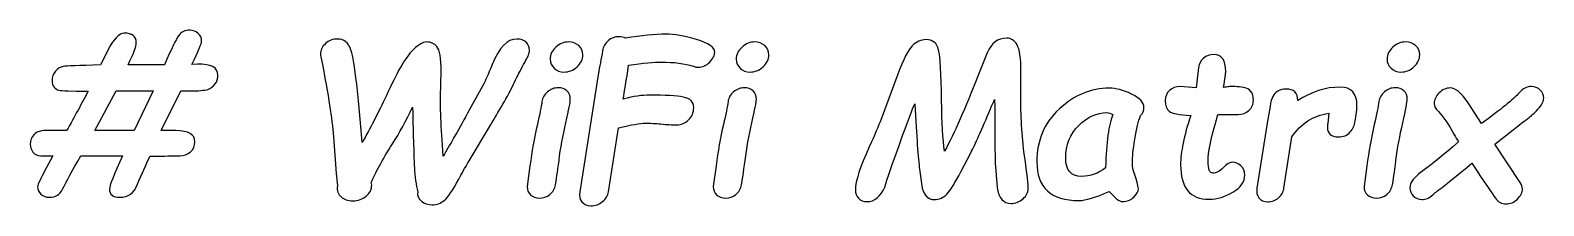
# Model space of a CAD drawing. Header units: millimetres. Extents: x -66 to 56, y -7 to 8.
import ezdxf

# ---------------------------------------------------------------- set-up
doc = ezdxf.new("R2010")
doc.units = ezdxf.units.MM
doc.header["$MEASUREMENT"] = 0
doc.layers.add('layer 1', color=7, linetype='Continuous')

msp = doc.modelspace()

# ---------------------------------------------------------------- linework, layer by layer
at = {"layer": 'layer 1', "color": 250}
for points, knots in [([(-62.8356, -0.5599), (-62.1865, 0.5859), (-61.6079, 1.6527), (-61.0999, 2.6405), (-61.0999, 2.6405), (-61.3483, 2.6236), (-61.6728, 2.6236), (-62.0764, 2.6405), (-62.0764, 2.6405), (-62.0764, 2.6405), (-62.7114, 2.6575), (-62.7114, 2.6575), (-62.7114, 2.6575), (-63.0981, 2.6687), (-63.3521, 2.6885), (-63.4762, 2.7195), (-63.4762, 2.7195), (-63.6004, 2.7506), (-63.7218, 2.8324), (-63.8375, 2.9707), (-63.8375, 2.9707), (-63.9532, 3.109), (-64.0096, 3.2755), (-64.0096, 3.4674), (-64.0096, 3.4674), (-64.0096, 3.7863), (-63.9165, 4.0544), (-63.7302, 4.2661), (-63.7302, 4.2661), (-63.5411, 4.4778), (-63.3323, 4.5991), (-63.1009, 4.633), (-63.1009, 4.633), (-62.8695, 4.6669), (-61.8676, 4.7064), (-60.098, 4.7572), (-60.098, 4.7572), (-60.098, 4.7572), (-59.3135, 6.2953), (-59.3135, 6.2953), (-59.3135, 6.2953), (-59.2203, 6.4787), (-59.0595, 6.696), (-58.8309, 6.95), (-58.8309, 6.95), (-58.6023, 7.204), (-58.385, 7.331), (-58.1818, 7.331), (-58.1818, 7.331), (-57.5355, 7.331), (-57.2137, 7.077), (-57.2137, 6.569), (-57.2137, 6.569), (-57.2137, 6.2332), (-57.4339, 5.6349), (-57.8741, 4.7741), (-57.8741, 4.7741), (-57.8741, 4.7741), (-54.9306, 4.7741), (-54.9306, 4.7741), (-54.9306, 4.7741), (-54.3746, 6.0639), (-53.9908, 6.8513), (-53.7819, 7.1391), (-53.7819, 7.1391), (-53.5731, 7.4242), (-53.2711, 7.5681), (-52.8816, 7.5681), (-52.8816, 7.5681), (-52.622, 7.5681), (-52.399, 7.4834), (-52.2128, 7.3113), (-52.2128, 7.3113), (-52.0237, 7.142), (-51.9305, 6.9359), (-51.9305, 6.7017), (-51.9305, 6.7017), (-51.9305, 6.5126), (-52.193, 5.8776), (-52.7151, 4.791), (-52.7151, 4.791), (-52.7151, 4.791), (-52.2777, 4.808), (-52.2777, 4.808), (-52.2777, 4.808), (-51.1686, 4.8531), (-50.6154, 4.5624), (-50.6154, 3.9387), (-50.6154, 3.9387), (-50.6154, 3.6622), (-50.6888, 3.4223), (-50.8384, 3.2162), (-50.8384, 3.2162), (-50.9879, 3.0074), (-51.1883, 2.8635), (-51.4423, 2.7816), (-51.4423, 2.7816), (-51.6963, 2.6998), (-52.1817, 2.6575), (-52.8986, 2.6575), (-52.8986, 2.6575), (-52.8986, 2.6575), (-53.6098, 2.6575), (-53.6098, 2.6575), (-53.6098, 2.6575), (-53.6098, 2.6575), (-55.1874, -0.5599), (-55.1874, -0.5599), (-55.1874, -0.5599), (-55.1874, -0.5599), (-54.0133, -0.5599), (-54.0133, -0.5599), (-54.0133, -0.5599), (-52.9889, -0.5599), (-52.4752, -0.859), (-52.4752, -1.4602), (-52.4752, -1.4602), (-52.4752, -1.796), (-52.5938, -2.0698), (-52.8308, -2.2786), (-52.8308, -2.2786), (-53.0679, -2.4903), (-53.3586, -2.5947), (-53.7001, -2.5947), (-53.7001, -2.5947), (-53.7001, -2.5947), (-54.1037, -2.5947), (-54.1037, -2.5947), (-54.1037, -2.5947), (-54.304, -2.5947), (-54.5693, -2.6003), (-54.8995, -2.6116), (-54.8995, -2.6116), (-54.8995, -2.6116), (-56.0961, -2.6116), (-56.0961, -2.6116), (-56.0961, -2.6116), (-56.4235, -3.3087), (-56.7678, -4.0876), (-57.1319, -4.9456), (-57.1319, -4.9456), (-57.3887, -5.6116), (-57.8628, -5.9447), (-58.5543, -5.9447), (-58.5543, -5.9447), (-59.099, -5.9447), (-59.3727, -5.7245), (-59.3727, -5.2843), (-59.3727, -5.2843), (-59.3727, -5.0246), (-59.0228, -4.13), (-58.3229, -2.5947), (-58.3229, -2.5947), (-58.3229, -2.5947), (-61.687, -2.5947), (-61.687, -2.5947), (-61.687, -2.5947), (-62.3756, -3.7941), (-62.8666, -4.6944), (-63.1573, -5.3012), (-63.1573, -5.3012), (-63.369, -5.7302), (-63.7246, -5.9447), (-64.2241, -5.9447), (-64.2241, -5.9447), (-64.5007, -5.9447), (-64.7293, -5.86), (-64.9127, -5.6935), (-64.9127, -5.6935), (-65.0934, -5.5242), (-65.1837, -5.3266), (-65.1837, -5.0952), (-65.1837, -5.0952), (-65.1837, -5.0077), (-65.1075, -4.8073), (-64.9523, -4.4997), (-64.9523, -4.4997), (-64.7999, -4.1921), (-64.4668, -3.5571), (-63.9617, -2.5947), (-63.9617, -2.5947), (-63.9617, -2.5947), (-64.9043, -2.5947), (-64.9043, -2.5947), (-64.9043, -2.5947), (-65.1893, -2.5947), (-65.4066, -2.4931), (-65.5534, -2.2927), (-65.5534, -2.2927), (-65.6973, -2.0895), (-65.7707, -1.8863), (-65.7707, -1.6747), (-65.7707, -1.6747), (-65.7707, -1.3501), (-65.6719, -1.0792), (-65.4687, -0.8619), (-65.4687, -0.8619), (-65.2683, -0.6445), (-64.8648, -0.5373), (-64.258, -0.5429), (-64.258, -0.5429), (-64.258, -0.5429), (-62.8356, -0.5599), (-62.8356, -0.5599)], [0, 0, 0, 0, 0.01923077, 0.01923077, 0.01923077, 0.01923077, 0.03846154, 0.03846154, 0.03846154, 0.03846154, 0.05769231, 0.05769231, 0.05769231, 0.05769231, 0.07692308, 0.07692308, 0.07692308, 0.07692308, 0.09615385, 0.09615385, 0.09615385, 0.09615385, 0.11538462, 0.11538462, 0.11538462, 0.11538462, 0.13461538, 0.13461538, 0.13461538, 0.13461538, 0.15384615, 0.15384615, 0.15384615, 0.15384615, 0.17307692, 0.17307692, 0.17307692, 0.17307692, 0.19230769, 0.19230769, 0.19230769, 0.19230769, 0.21153846, 0.21153846, 0.21153846, 0.21153846, 0.23076923, 0.23076923, 0.23076923, 0.23076923, 0.25, 0.25, 0.25, 0.25, 0.26923077, 0.26923077, 0.26923077, 0.26923077, 0.28846154, 0.28846154, 0.28846154, 0.28846154, 0.30769231, 0.30769231, 0.30769231, 0.30769231, 0.32692308, 0.32692308, 0.32692308, 0.32692308, 0.34615385, 0.34615385, 0.34615385, 0.34615385, 0.36538462, 0.36538462, 0.36538462, 0.36538462, 0.38461538, 0.38461538, 0.38461538, 0.38461538, 0.40384615, 0.40384615, 0.40384615, 0.40384615, 0.42307692, 0.42307692, 0.42307692, 0.42307692, 0.44230769, 0.44230769, 0.44230769, 0.44230769, 0.46153846, 0.46153846, 0.46153846, 0.46153846, 0.48076923, 0.48076923, 0.48076923, 0.48076923, 0.5, 0.5, 0.5, 0.5, 0.51923077, 0.51923077, 0.51923077, 0.51923077, 0.53846154, 0.53846154, 0.53846154, 0.53846154, 0.55769231, 0.55769231, 0.55769231, 0.55769231, 0.57692308, 0.57692308, 0.57692308, 0.57692308, 0.59615385, 0.59615385, 0.59615385, 0.59615385, 0.61538462, 0.61538462, 0.61538462, 0.61538462, 0.63461538, 0.63461538, 0.63461538, 0.63461538, 0.65384615, 0.65384615, 0.65384615, 0.65384615, 0.67307692, 0.67307692, 0.67307692, 0.67307692, 0.69230769, 0.69230769, 0.69230769, 0.69230769, 0.71153846, 0.71153846, 0.71153846, 0.71153846, 0.73076923, 0.73076923, 0.73076923, 0.73076923, 0.75, 0.75, 0.75, 0.75, 0.76923077, 0.76923077, 0.76923077, 0.76923077, 0.78846154, 0.78846154, 0.78846154, 0.78846154, 0.80769231, 0.80769231, 0.80769231, 0.80769231, 0.82692308, 0.82692308, 0.82692308, 0.82692308, 0.84615385, 0.84615385, 0.84615385, 0.84615385, 0.86538462, 0.86538462, 0.86538462, 0.86538462, 0.88461538, 0.88461538, 0.88461538, 0.88461538, 0.90384615, 0.90384615, 0.90384615, 0.90384615, 0.92307692, 0.92307692, 0.92307692, 0.92307692, 0.94230769, 0.94230769, 0.94230769, 0.94230769, 0.96153846, 0.96153846, 0.96153846, 0.96153846, 1, 1, 1, 1]), ([(-34.4807, -5.5044), (-34.6134, -4.9569), (-34.7037, -4.2993), (-34.746, -3.5288), (-34.746, -3.5288), (-34.7912, -2.7556), (-34.8392, -1.13), (-34.8956, 1.3508), (-34.8956, 1.3508), (-35.4149, 0.2557), (-35.9539, -0.7377), (-36.5156, -1.6267), (-36.5156, -1.6267), (-37.3594, -2.97), (-37.9295, -4.0114), (-38.2286, -4.7424), (-38.2286, -4.7424), (-38.2061, -4.8327), (-38.1948, -4.9117), (-38.1948, -4.9823), (-38.1948, -4.9823), (-38.1948, -5.3153), (-38.3444, -5.606), (-38.6407, -5.8572), (-38.6407, -5.8572), (-38.9398, -6.1084), (-39.2983, -6.2325), (-39.716, -6.2325), (-39.716, -6.2325), (-40.1252, -6.2325), (-40.4441, -6.1281), (-40.6755, -5.9221), (-40.6755, -5.9221), (-40.9069, -5.7161), (-41.0057, -5.4141), (-40.9718, -5.0162), (-40.9718, -5.0162), (-40.9718, -5.0162), (-41.0706, -4.034), (-41.0706, -4.034), (-41.0706, -4.034), (-41.0706, -4.034), (-41.2879, -1.0651), (-41.2879, -1.0651), (-41.2879, -1.0651), (-41.3416, -0.2918), (-41.446, 0.5634), (-41.5956, 1.506), (-41.5956, 1.506), (-41.7479, 2.4486), (-41.9822, 3.7468), (-42.2955, 5.4006), (-42.2955, 5.4006), (-42.318, 5.4966), (-42.3293, 5.5784), (-42.3293, 5.649), (-42.3293, 5.649), (-42.3293, 5.9651), (-42.1939, 6.2445), (-41.9286, 6.49), (-41.9286, 6.49), (-41.6605, 6.7356), (-41.3359, 6.8569), (-40.9549, 6.8569), (-40.9549, 6.8569), (-40.715, 6.8569), (-40.5005, 6.792), (-40.3143, 6.6622), (-40.3143, 6.6622), (-40.1308, 6.5324), (-39.9756, 6.2755), (-39.8486, 5.8945), (-39.8486, 5.8945), (-39.7216, 5.5107), (-39.5748, 4.6161), (-39.4055, 3.2106), (-39.4055, 3.2106), (-39.239, 1.8051), (-39.0922, 0.2275), (-38.9709, -1.5279), (-38.9709, -1.5279), (-38.3387, -0.4075), (-37.684, 0.8625), (-37.0123, 2.2849), (-37.0123, 2.2849), (-36.1854, 4.094), (-35.5193, 5.268), (-35.0141, 5.8099), (-35.0141, 5.8099), (-34.5118, 6.3489), (-34.0913, 6.6198), (-33.7554, 6.6198), (-33.7554, 6.6198), (-33.4281, 6.6198), (-33.1543, 6.4928), (-32.9285, 6.2388), (-32.9285, 6.2388), (-32.7027, 5.9848), (-32.5899, 5.3103), (-32.5899, 4.2125), (-32.5899, 4.2125), (-32.5899, 3.9867), (-32.604, 3.4364), (-32.6378, 2.5587), (-32.6378, 2.5587), (-32.6773, 1.5173), (-32.604, -0.2127), (-32.4233, -2.6257), (-32.4233, -2.6257), (-31.9153, -1.7819), (-31.2606, -0.6248), (-30.4563, 0.8456), (-30.4563, 0.8456), (-30.4563, 0.8456), (-29.1157, 3.2755), (-29.1157, 3.2755), (-29.1157, 3.2755), (-29.0395, 3.4251), (-28.8194, 3.9359), (-28.4553, 4.8052), (-28.4553, 4.8052), (-27.9022, 6.1739), (-27.2446, 6.8569), (-26.4798, 6.8569), (-26.4798, 6.8569), (-26.1637, 6.8569), (-25.9153, 6.7722), (-25.7347, 6.6001), (-25.7347, 6.6001), (-25.5512, 6.4308), (-25.4609, 6.2078), (-25.4609, 5.9397), (-25.4609, 5.9397), (-25.4609, 5.824), (-25.4863, 5.6942), (-25.54, 5.5559), (-25.54, 5.5559), (-25.5936, 5.4148), (-25.7516, 5.1015), (-26.0197, 4.6189), (-26.0197, 4.6189), (-26.2878, 4.1391), (-26.5306, 3.665), (-26.7507, 3.1993), (-26.7507, 3.1993), (-26.9708, 2.7337), (-27.2587, 2.1918), (-27.6115, 1.5737), (-27.6115, 1.5737), (-27.9642, 0.9557), (-28.2944, 0.394), (-28.6021, -0.114), (-28.6021, -0.114), (-28.6021, -0.114), (-30.3321, -3.0067), (-30.3321, -3.0067), (-30.3321, -3.0067), (-30.6792, -3.5909), (-30.9558, -4.0792), (-31.1675, -4.4715), (-31.1675, -4.4715), (-31.6613, -5.3972), (-32.0508, -5.9757), (-32.333, -6.2071), (-32.333, -6.2071), (-32.6124, -6.4386), (-32.9426, -6.5543), (-33.3152, -6.5543), (-33.3152, -6.5543), (-33.6567, -6.5543), (-33.9473, -6.4555), (-34.1844, -6.2579), (-34.1844, -6.2579), (-34.4215, -6.0576), (-34.5203, -5.8064), (-34.4807, -5.5044)], [0, 0, 0, 0, 0.02222222, 0.02222222, 0.02222222, 0.02222222, 0.04444444, 0.04444444, 0.04444444, 0.04444444, 0.06666667, 0.06666667, 0.06666667, 0.06666667, 0.08888889, 0.08888889, 0.08888889, 0.08888889, 0.11111111, 0.11111111, 0.11111111, 0.11111111, 0.13333333, 0.13333333, 0.13333333, 0.13333333, 0.15555556, 0.15555556, 0.15555556, 0.15555556, 0.17777778, 0.17777778, 0.17777778, 0.17777778, 0.2, 0.2, 0.2, 0.2, 0.22222222, 0.22222222, 0.22222222, 0.22222222, 0.24444444, 0.24444444, 0.24444444, 0.24444444, 0.26666667, 0.26666667, 0.26666667, 0.26666667, 0.28888889, 0.28888889, 0.28888889, 0.28888889, 0.31111111, 0.31111111, 0.31111111, 0.31111111, 0.33333333, 0.33333333, 0.33333333, 0.33333333, 0.35555556, 0.35555556, 0.35555556, 0.35555556, 0.37777778, 0.37777778, 0.37777778, 0.37777778, 0.4, 0.4, 0.4, 0.4, 0.42222222, 0.42222222, 0.42222222, 0.42222222, 0.44444444, 0.44444444, 0.44444444, 0.44444444, 0.46666667, 0.46666667, 0.46666667, 0.46666667, 0.48888889, 0.48888889, 0.48888889, 0.48888889, 0.51111111, 0.51111111, 0.51111111, 0.51111111, 0.53333333, 0.53333333, 0.53333333, 0.53333333, 0.55555556, 0.55555556, 0.55555556, 0.55555556, 0.57777778, 0.57777778, 0.57777778, 0.57777778, 0.6, 0.6, 0.6, 0.6, 0.62222222, 0.62222222, 0.62222222, 0.62222222, 0.64444444, 0.64444444, 0.64444444, 0.64444444, 0.66666667, 0.66666667, 0.66666667, 0.66666667, 0.68888889, 0.68888889, 0.68888889, 0.68888889, 0.71111111, 0.71111111, 0.71111111, 0.71111111, 0.73333333, 0.73333333, 0.73333333, 0.73333333, 0.75555556, 0.75555556, 0.75555556, 0.75555556, 0.77777778, 0.77777778, 0.77777778, 0.77777778, 0.8, 0.8, 0.8, 0.8, 0.82222222, 0.82222222, 0.82222222, 0.82222222, 0.84444444, 0.84444444, 0.84444444, 0.84444444, 0.86666667, 0.86666667, 0.86666667, 0.86666667, 0.88888889, 0.88888889, 0.88888889, 0.88888889, 0.91111111, 0.91111111, 0.91111111, 0.91111111, 0.93333333, 0.93333333, 0.93333333, 0.93333333, 0.95555556, 0.95555556, 0.95555556, 0.95555556, 1, 1, 1, 1]), ([(-23.7845, 5.2228), (-23.7845, 5.6038), (-23.6265, 5.9312), (-23.3132, 6.2078), (-23.3132, 6.2078), (-22.9971, 6.4816), (-22.6528, 6.6198), (-22.2803, 6.6198), (-22.2803, 6.6198), (-21.9642, 6.6198), (-21.6989, 6.5182), (-21.4759, 6.3179), (-21.4759, 6.3179), (-21.2558, 6.1175), (-21.1457, 5.872), (-21.1457, 5.5869), (-21.1457, 5.5869), (-21.1457, 5.2172), (-21.301, 4.8898), (-21.6142, 4.6076), (-21.6142, 4.6076), (-21.9247, 4.3226), (-22.2774, 4.1814), (-22.6669, 4.1814), (-22.6669, 4.1814), (-22.9886, 4.1814), (-23.2539, 4.283), (-23.4656, 4.4862), (-23.4656, 4.4862), (-23.6773, 4.6894), (-23.7845, 4.935), (-23.7845, 5.2228)], [0, 0, 0, 0, 0.11111111, 0.11111111, 0.11111111, 0.11111111, 0.22222222, 0.22222222, 0.22222222, 0.22222222, 0.33333333, 0.33333333, 0.33333333, 0.33333333, 0.44444444, 0.44444444, 0.44444444, 0.44444444, 0.55555556, 0.55555556, 0.55555556, 0.55555556, 0.66666667, 0.66666667, 0.66666667, 0.66666667, 0.77777778, 0.77777778, 0.77777778, 0.77777778, 1, 1, 1, 1]), ([(-17.4486, 4.7402), (-17.6264, 3.5126), (-17.7732, 2.5982), (-17.8889, 1.9971), (-17.8889, 1.9971), (-17.0394, 2.2115), (-16.3282, 2.3188), (-15.7553, 2.3188), (-15.7553, 2.3188), (-14.4909, 2.3188), (-13.5822, 2.2623), (-13.0262, 2.1523), (-13.0262, 2.1523), (-12.4702, 2.0422), (-12.1908, 1.76), (-12.1908, 1.3028), (-12.1908, 1.3028), (-12.1908, 0.9105), (-12.3291, 0.5803), (-12.6085, 0.315), (-12.6085, 0.315), (-12.8879, 0.0469), (-13.1927, -0.0857), (-13.5314, -0.0857), (-13.5314, -0.0857), (-13.9434, -0.0857), (-14.378, -0.066), (-14.838, -0.0208), (-14.838, -0.0208), (-15.2783, 0.0243), (-15.7016, 0.0441), (-16.1109, 0.0441), (-16.1109, 0.0441), (-16.506, 0.0441), (-17.2228, -0.0801), (-18.2586, -0.3256), (-18.2586, -0.3256), (-18.2586, -0.3256), (-19.0714, -5.5044), (-19.0714, -5.5044), (-19.0714, -5.5044), (-19.1194, -5.8148), (-19.2802, -6.0801), (-19.554, -6.3031), (-19.554, -6.3031), (-19.8277, -6.526), (-20.1382, -6.6389), (-20.4909, -6.6389), (-20.4909, -6.6389), (-20.807, -6.6389), (-21.0469, -6.5317), (-21.2163, -6.32), (-21.2163, -6.32), (-21.3828, -6.1084), (-21.442, -5.8374), (-21.3941, -5.5072), (-21.3941, -5.5072), (-21.3941, -5.5072), (-19.9039, 3.9641), (-19.9039, 3.9641), (-19.9039, 3.9641), (-19.8503, 4.3169), (-19.791, 4.6358), (-19.7318, 4.9237), (-19.7318, 4.9237), (-19.6584, 5.2539), (-19.5991, 5.5813), (-19.5483, 5.9058), (-19.5483, 5.9058), (-19.4947, 6.2332), (-19.3451, 6.5013), (-19.1024, 6.7186), (-19.1024, 6.7186), (-18.8597, 6.9331), (-18.569, 7.0404), (-18.2275, 7.0404), (-18.2275, 7.0404), (-18.0074, 7.0404), (-17.8296, 7.0008), (-17.697, 6.9246), (-17.697, 6.9246), (-16.4072, 7.1391), (-15.3178, 7.2464), (-14.4316, 7.2464), (-14.4316, 7.2464), (-13.7769, 7.2464), (-12.9556, 7.1024), (-11.9707, 6.8118), (-11.9707, 6.8118), (-10.9885, 6.5239), (-10.4947, 6.1852), (-10.4947, 5.7986), (-10.4947, 5.7986), (-10.4947, 5.5418), (-10.6301, 5.2708), (-10.8954, 4.9886), (-10.8954, 4.9886), (-11.1635, 4.7092), (-11.474, 4.5681), (-11.8267, 4.5681), (-11.8267, 4.5681), (-11.9481, 4.5681), (-12.0836, 4.5991), (-12.2331, 4.6584), (-12.2331, 4.6584), (-12.9161, 4.8785), (-13.7684, 4.9886), (-14.7872, 4.9886), (-14.7872, 4.9886), (-15.3827, 4.9886), (-16.2689, 4.9068), (-17.4486, 4.7402)], [0, 0, 0, 0, 0.03448276, 0.03448276, 0.03448276, 0.03448276, 0.06896552, 0.06896552, 0.06896552, 0.06896552, 0.10344828, 0.10344828, 0.10344828, 0.10344828, 0.13793103, 0.13793103, 0.13793103, 0.13793103, 0.17241379, 0.17241379, 0.17241379, 0.17241379, 0.20689655, 0.20689655, 0.20689655, 0.20689655, 0.24137931, 0.24137931, 0.24137931, 0.24137931, 0.27586207, 0.27586207, 0.27586207, 0.27586207, 0.31034483, 0.31034483, 0.31034483, 0.31034483, 0.34482759, 0.34482759, 0.34482759, 0.34482759, 0.37931034, 0.37931034, 0.37931034, 0.37931034, 0.4137931, 0.4137931, 0.4137931, 0.4137931, 0.44827586, 0.44827586, 0.44827586, 0.44827586, 0.48275862, 0.48275862, 0.48275862, 0.48275862, 0.51724138, 0.51724138, 0.51724138, 0.51724138, 0.55172414, 0.55172414, 0.55172414, 0.55172414, 0.5862069, 0.5862069, 0.5862069, 0.5862069, 0.62068966, 0.62068966, 0.62068966, 0.62068966, 0.65517241, 0.65517241, 0.65517241, 0.65517241, 0.68965517, 0.68965517, 0.68965517, 0.68965517, 0.72413793, 0.72413793, 0.72413793, 0.72413793, 0.75862069, 0.75862069, 0.75862069, 0.75862069, 0.79310345, 0.79310345, 0.79310345, 0.79310345, 0.82758621, 0.82758621, 0.82758621, 0.82758621, 0.86206897, 0.86206897, 0.86206897, 0.86206897, 0.89655172, 0.89655172, 0.89655172, 0.89655172, 0.93103448, 0.93103448, 0.93103448, 0.93103448, 1, 1, 1, 1]), ([(-8.759, 5.2228), (-8.759, 5.6038), (-8.601, 5.9312), (-8.2877, 6.2078), (-8.2877, 6.2078), (-7.9716, 6.4816), (-7.6273, 6.6198), (-7.2548, 6.6198), (-7.2548, 6.6198), (-6.9387, 6.6198), (-6.6734, 6.5182), (-6.4504, 6.3179), (-6.4504, 6.3179), (-6.2303, 6.1175), (-6.1202, 5.872), (-6.1202, 5.5869), (-6.1202, 5.5869), (-6.1202, 5.2172), (-6.2755, 4.8898), (-6.5887, 4.6076), (-6.5887, 4.6076), (-6.8992, 4.3226), (-7.2519, 4.1814), (-7.6414, 4.1814), (-7.6414, 4.1814), (-7.9631, 4.1814), (-8.2284, 4.283), (-8.4401, 4.4862), (-8.4401, 4.4862), (-8.6518, 4.6894), (-8.759, 4.935), (-8.759, 5.2228)], [0, 0, 0, 0, 0.11111111, 0.11111111, 0.11111111, 0.11111111, 0.22222222, 0.22222222, 0.22222222, 0.22222222, 0.33333333, 0.33333333, 0.33333333, 0.33333333, 0.44444444, 0.44444444, 0.44444444, 0.44444444, 0.55555556, 0.55555556, 0.55555556, 0.55555556, 0.66666667, 0.66666667, 0.66666667, 0.66666667, 0.77777778, 0.77777778, 0.77777778, 0.77777778, 1, 1, 1, 1]), ([(5.6625, 1.6217), (5.4876, 1.2266), (5.084, 0.157), (4.4575, -1.5872), (4.4575, -1.5872), (3.8281, -3.3313), (3.4217, -4.511), (3.2411, -5.1262), (3.2411, -5.1262), (2.8996, -5.908), (2.4198, -6.3003), (1.8018, -6.3003), (1.8018, -6.3003), (1.5167, -6.3003), (1.2881, -6.21), (1.1216, -6.0322), (1.1216, -6.0322), (0.9523, -5.8515), (0.8676, -5.6258), (0.8676, -5.3492), (0.8676, -5.3492), (0.8676, -4.6493), (1.2401, -3.4865), (1.9852, -1.8637), (1.9852, -1.8637), (2.4198, -0.9042), (2.7416, -0.1563), (2.9504, 0.3771), (2.9504, 0.3771), (2.9504, 0.3771), (4.2909, 4.0121), (4.2909, 4.0121), (4.2909, 4.0121), (4.7369, 5.2144), (5.1291, 5.9792), (5.465, 6.3094), (5.465, 6.3094), (5.8008, 6.6396), (6.1705, 6.8061), (6.5741, 6.8061), (6.5741, 6.8061), (7.1188, 6.8061), (7.4575, 6.5295), (7.5901, 5.9792), (7.5901, 5.9792), (7.7228, 5.4289), (7.8018, 4.0657), (7.83, 1.8955), (7.83, 1.8955), (7.8526, 0.0892), (7.9316, -1.2852), (8.0699, -2.2222), (8.0699, -2.2222), (8.846, -0.7659), (9.7435, 1.2548), (10.7566, 3.84), (10.7566, 3.84), (10.7566, 3.84), (11.5186, 5.7421), (11.5186, 5.7421), (11.5186, 5.7421), (11.8319, 6.5295), (12.3568, 6.9246), (13.0963, 6.9246), (13.0963, 6.9246), (13.4378, 6.9246), (13.7143, 6.7468), (13.9232, 6.3884), (13.9232, 6.3884), (14.132, 6.03), (14.2364, 5.2934), (14.2364, 4.1786), (14.2364, 4.1786), (14.2364, 4.1786), (14.2223, 2.22), (14.2223, 2.22), (14.2223, 2.22), (14.2167, 1.5088), (14.2364, 0.7299), (14.2872, -0.114), (14.2872, -0.114), (14.338, -0.9606), (14.4142, -1.7763), (14.5187, -2.558), (14.5187, -2.558), (14.7275, -4.0848), (14.8319, -4.9851), (14.8319, -5.2617), (14.8319, -5.2617), (14.8319, -5.5439), (14.6908, -5.812), (14.403, -6.0688), (14.403, -6.0688), (14.1179, -6.3257), (13.7934, -6.4527), (13.4349, -6.4527), (13.4349, -6.4527), (12.8282, -6.4527), (12.4528, -6.018), (12.3032, -5.146), (12.3032, -5.146), (12.3032, -5.146), (12.1621, -3.1535), (12.1621, -3.1535), (12.1621, -3.1535), (12.1395, -2.8233), (12.1226, -1.1187), (12.1141, 1.9632), (12.1141, 1.9632), (12.0182, 1.7797), (11.9053, 1.5257), (11.7726, 1.2012), (11.7726, 1.2012), (11.0671, -0.495), (10.5393, -1.6803), (10.1866, -2.352), (10.1866, -2.352), (10.1866, -2.352), (9.385, -3.8816), (9.385, -3.8816), (9.385, -3.8816), (8.9166, -4.7763), (8.544, -5.3718), (8.2675, -5.6766), (8.2675, -5.6766), (7.9937, -5.9785), (7.6494, -6.1309), (7.2345, -6.1309), (7.2345, -6.1309), (6.766, -6.1309), (6.4443, -5.8261), (6.2665, -5.2137), (6.2665, -5.2137), (6.2665, -5.2137), (6.052, -3.6756), (6.052, -3.6756), (6.052, -3.6756), (5.9363, -2.8318), (5.8065, -1.0651), (5.6625, 1.6217)], [0, 0, 0, 0, 0.02777778, 0.02777778, 0.02777778, 0.02777778, 0.05555556, 0.05555556, 0.05555556, 0.05555556, 0.08333333, 0.08333333, 0.08333333, 0.08333333, 0.11111111, 0.11111111, 0.11111111, 0.11111111, 0.13888889, 0.13888889, 0.13888889, 0.13888889, 0.16666667, 0.16666667, 0.16666667, 0.16666667, 0.19444444, 0.19444444, 0.19444444, 0.19444444, 0.22222222, 0.22222222, 0.22222222, 0.22222222, 0.25, 0.25, 0.25, 0.25, 0.27777778, 0.27777778, 0.27777778, 0.27777778, 0.30555556, 0.30555556, 0.30555556, 0.30555556, 0.33333333, 0.33333333, 0.33333333, 0.33333333, 0.36111111, 0.36111111, 0.36111111, 0.36111111, 0.38888889, 0.38888889, 0.38888889, 0.38888889, 0.41666667, 0.41666667, 0.41666667, 0.41666667, 0.44444444, 0.44444444, 0.44444444, 0.44444444, 0.47222222, 0.47222222, 0.47222222, 0.47222222, 0.5, 0.5, 0.5, 0.5, 0.52777778, 0.52777778, 0.52777778, 0.52777778, 0.55555556, 0.55555556, 0.55555556, 0.55555556, 0.58333333, 0.58333333, 0.58333333, 0.58333333, 0.61111111, 0.61111111, 0.61111111, 0.61111111, 0.63888889, 0.63888889, 0.63888889, 0.63888889, 0.66666667, 0.66666667, 0.66666667, 0.66666667, 0.69444444, 0.69444444, 0.69444444, 0.69444444, 0.72222222, 0.72222222, 0.72222222, 0.72222222, 0.75, 0.75, 0.75, 0.75, 0.77777778, 0.77777778, 0.77777778, 0.77777778, 0.80555556, 0.80555556, 0.80555556, 0.80555556, 0.83333333, 0.83333333, 0.83333333, 0.83333333, 0.86111111, 0.86111111, 0.86111111, 0.86111111, 0.88888889, 0.88888889, 0.88888889, 0.88888889, 0.91666667, 0.91666667, 0.91666667, 0.91666667, 0.94444444, 0.94444444, 0.94444444, 0.94444444, 1, 1, 1, 1]), ([(43.8049, 5.2228), (43.8049, 5.6038), (43.9629, 5.9312), (44.2762, 6.2078), (44.2762, 6.2078), (44.5923, 6.4816), (44.9366, 6.6198), (45.3091, 6.6198), (45.3091, 6.6198), (45.6252, 6.6198), (45.8905, 6.5182), (46.1135, 6.3179), (46.1135, 6.3179), (46.3336, 6.1175), (46.4437, 5.872), (46.4437, 5.5869), (46.4437, 5.5869), (46.4437, 5.2172), (46.2884, 4.8898), (45.9752, 4.6076), (45.9752, 4.6076), (45.6647, 4.3226), (45.312, 4.1814), (44.9225, 4.1814), (44.9225, 4.1814), (44.6008, 4.1814), (44.3355, 4.283), (44.1238, 4.4862), (44.1238, 4.4862), (43.9121, 4.6894), (43.8049, 4.935), (43.8049, 5.2228)], [0, 0, 0, 0, 0.11111111, 0.11111111, 0.11111111, 0.11111111, 0.22222222, 0.22222222, 0.22222222, 0.22222222, 0.33333333, 0.33333333, 0.33333333, 0.33333333, 0.44444444, 0.44444444, 0.44444444, 0.44444444, 0.55555556, 0.55555556, 0.55555556, 0.55555556, 0.66666667, 0.66666667, 0.66666667, 0.66666667, 0.77777778, 0.77777778, 0.77777778, 0.77777778, 1, 1, 1, 1]), ([(31.7907, 0.7553), (31.7907, 0.7553), (31.1218, 0.7553), (31.1218, 0.7553), (31.1218, 0.7553), (30.7295, 0.7553), (30.405, 0.7496), (30.1453, 0.7383), (30.1453, 0.7383), (30.1143, 0.6452), (30.0861, 0.5577), (30.0635, 0.4731), (30.0635, 0.4731), (30.0409, 0.3856), (30.0155, 0.2953), (29.9901, 0.2021), (29.9901, 0.2021), (29.5639, -1.2372), (29.3523, -2.3153), (29.3523, -3.0293), (29.3523, -3.0293), (29.3523, -3.6756), (29.4821, -3.9973), (29.7417, -3.9973), (29.7417, -3.9973), (30.0014, -3.9973), (30.2723, -3.8506), (30.5602, -3.5599), (30.5602, -3.5599), (30.8396, -3.2664), (31.1021, -3.1196), (31.3448, -3.1196), (31.3448, -3.1196), (31.5705, -3.1196), (31.7879, -3.2156), (31.9995, -3.4018), (31.9995, -3.4018), (32.2084, -3.5881), (32.3128, -3.8365), (32.3128, -4.1469), (32.3128, -4.1469), (32.3128, -4.686), (31.9939, -5.1488), (31.3532, -5.5354), (31.3532, -5.5354), (30.7154, -5.9221), (30.0748, -6.114), (29.4341, -6.114), (29.4341, -6.114), (27.896, -6.114), (27.1284, -5.1827), (27.1284, -3.32), (27.1284, -3.32), (27.1284, -2.3068), (27.4021, -0.9747), (27.9468, 0.6734), (27.9468, 0.6734), (27.0098, 0.7242), (26.4341, 0.8343), (26.2196, 1.0093), (26.2196, 1.0093), (26.0051, 1.1814), (25.8951, 1.4721), (25.8951, 1.8813), (25.8951, 1.8813), (25.8951, 2.2172), (26.008, 2.4881), (26.2309, 2.6998), (26.2309, 2.6998), (26.4539, 2.9086), (26.7417, 3.013), (27.0945, 3.013), (27.0945, 3.013), (27.0945, 3.013), (28.3843, 2.8973), (28.3843, 2.8973), (28.3843, 2.8973), (28.3843, 2.8973), (28.5846, 4.554), (28.5846, 4.554), (28.5846, 4.554), (28.6157, 4.839), (28.7483, 5.0874), (28.9769, 5.2934), (28.9769, 5.2934), (29.2055, 5.4994), (29.4765, 5.6038), (29.7897, 5.6038), (29.7897, 5.6038), (30.4473, 5.6038), (30.7747, 5.1466), (30.7747, 4.2294), (30.7747, 4.2294), (30.7747, 4.0686), (30.7182, 3.6424), (30.5997, 2.9453), (30.5997, 2.9453), (30.7606, 2.9622), (30.8904, 2.9792), (30.9892, 2.9961), (30.9892, 2.9961), (31.2996, 3.0356), (31.7117, 3.013), (32.2309, 2.9312), (32.2309, 2.9312), (32.7474, 2.8465), (33.0071, 2.5135), (33.0071, 1.9293), (33.0071, 1.9293), (33.0071, 1.5709), (32.8885, 1.2859), (32.6486, 1.0742), (32.6486, 1.0742), (32.4087, 0.8625), (32.1237, 0.7553), (31.7907, 0.7553)], [0, 0, 0, 0, 0.03333333, 0.03333333, 0.03333333, 0.03333333, 0.06666667, 0.06666667, 0.06666667, 0.06666667, 0.1, 0.1, 0.1, 0.1, 0.13333333, 0.13333333, 0.13333333, 0.13333333, 0.16666667, 0.16666667, 0.16666667, 0.16666667, 0.2, 0.2, 0.2, 0.2, 0.23333333, 0.23333333, 0.23333333, 0.23333333, 0.26666667, 0.26666667, 0.26666667, 0.26666667, 0.3, 0.3, 0.3, 0.3, 0.33333333, 0.33333333, 0.33333333, 0.33333333, 0.36666667, 0.36666667, 0.36666667, 0.36666667, 0.4, 0.4, 0.4, 0.4, 0.43333333, 0.43333333, 0.43333333, 0.43333333, 0.46666667, 0.46666667, 0.46666667, 0.46666667, 0.5, 0.5, 0.5, 0.5, 0.53333333, 0.53333333, 0.53333333, 0.53333333, 0.56666667, 0.56666667, 0.56666667, 0.56666667, 0.6, 0.6, 0.6, 0.6, 0.63333333, 0.63333333, 0.63333333, 0.63333333, 0.66666667, 0.66666667, 0.66666667, 0.66666667, 0.7, 0.7, 0.7, 0.7, 0.73333333, 0.73333333, 0.73333333, 0.73333333, 0.76666667, 0.76666667, 0.76666667, 0.76666667, 0.8, 0.8, 0.8, 0.8, 0.83333333, 0.83333333, 0.83333333, 0.83333333, 0.86666667, 0.86666667, 0.86666667, 0.86666667, 0.9, 0.9, 0.9, 0.9, 0.93333333, 0.93333333, 0.93333333, 0.93333333, 1, 1, 1, 1]), ([(-58.8422, 2.6575), (-58.8422, 2.6575), (-60.5552, -0.5599), (-60.5552, -0.5599), (-60.5552, -0.5599), (-60.5552, -0.5599), (-57.3887, -0.5599), (-57.3887, -0.5599), (-57.3887, -0.5599), (-57.3887, -0.5599), (-55.8506, 2.6575), (-55.8506, 2.6575), (-55.8506, 2.6575), (-55.8506, 2.6575), (-58.8422, 2.6575), (-58.8422, 2.6575)], [0, 0, 0, 0, 0.2, 0.2, 0.2, 0.2, 0.4, 0.4, 0.4, 0.4, 0.6, 0.6, 0.6, 0.6, 1, 1, 1, 1]), ([(-24.6425, -6.0124), (-24.9473, -6.0124), (-25.19, -5.9249), (-25.3706, -5.7528), (-25.3706, -5.7528), (-25.554, -5.5778), (-25.6443, -5.3576), (-25.6443, -5.0867), (-25.6443, -5.0867), (-25.6443, -5.0867), (-25.4129, -3.4018), (-25.4129, -3.4018), (-25.4129, -3.4018), (-25.2633, -2.2673), (-25.0658, -1.1497), (-24.8174, -0.0547), (-24.8174, -0.0547), (-24.6255, 0.7553), (-24.5013, 1.3733), (-24.4449, 1.8051), (-24.4449, 1.8051), (-24.4026, 2.1071), (-24.2502, 2.3668), (-23.9934, 2.5841), (-23.9934, 2.5841), (-23.7394, 2.8014), (-23.4487, 2.9114), (-23.1213, 2.9114), (-23.1213, 2.9114), (-22.8362, 2.9114), (-22.602, 2.8268), (-22.4242, 2.6546), (-22.4242, 2.6546), (-22.2436, 2.4853), (-22.1561, 2.2623), (-22.1561, 1.9858), (-22.1561, 1.9858), (-22.1561, 1.7656), (-22.2774, 1.1306), (-22.5173, 0.0779), (-22.5173, 0.0779), (-22.76, -0.9747), (-22.9435, -1.9907), (-23.0677, -2.9729), (-23.0677, -2.9729), (-23.1918, -3.9522), (-23.2878, -4.6069), (-23.3499, -4.9371), (-23.3499, -4.9371), (-23.412, -5.2673), (-23.5672, -5.5298), (-23.8127, -5.7245), (-23.8127, -5.7245), (-24.0583, -5.9164), (-24.3348, -6.0124), (-24.6425, -6.0124)], [0, 0, 0, 0, 0.06666667, 0.06666667, 0.06666667, 0.06666667, 0.13333333, 0.13333333, 0.13333333, 0.13333333, 0.2, 0.2, 0.2, 0.2, 0.26666667, 0.26666667, 0.26666667, 0.26666667, 0.33333333, 0.33333333, 0.33333333, 0.33333333, 0.4, 0.4, 0.4, 0.4, 0.46666667, 0.46666667, 0.46666667, 0.46666667, 0.53333333, 0.53333333, 0.53333333, 0.53333333, 0.6, 0.6, 0.6, 0.6, 0.66666667, 0.66666667, 0.66666667, 0.66666667, 0.73333333, 0.73333333, 0.73333333, 0.73333333, 0.8, 0.8, 0.8, 0.8, 0.86666667, 0.86666667, 0.86666667, 0.86666667, 1, 1, 1, 1]), ([(-9.617, -6.0124), (-9.9218, -6.0124), (-10.1645, -5.9249), (-10.3451, -5.7528), (-10.3451, -5.7528), (-10.5285, -5.5778), (-10.6188, -5.3576), (-10.6188, -5.0867), (-10.6188, -5.0867), (-10.6188, -5.0867), (-10.3874, -3.4018), (-10.3874, -3.4018), (-10.3874, -3.4018), (-10.2378, -2.2673), (-10.0403, -1.1497), (-9.7919, -0.0547), (-9.7919, -0.0547), (-9.6, 0.7553), (-9.4758, 1.3733), (-9.4194, 1.8051), (-9.4194, 1.8051), (-9.3771, 2.1071), (-9.2247, 2.3668), (-8.9679, 2.5841), (-8.9679, 2.5841), (-8.7139, 2.8014), (-8.4232, 2.9114), (-8.0958, 2.9114), (-8.0958, 2.9114), (-7.8107, 2.9114), (-7.5765, 2.8268), (-7.3987, 2.6546), (-7.3987, 2.6546), (-7.2181, 2.4853), (-7.1306, 2.2623), (-7.1306, 1.9858), (-7.1306, 1.9858), (-7.1306, 1.7656), (-7.2519, 1.1306), (-7.4918, 0.0779), (-7.4918, 0.0779), (-7.7345, -0.9747), (-7.918, -1.9907), (-8.0422, -2.9729), (-8.0422, -2.9729), (-8.1663, -3.9522), (-8.2623, -4.6069), (-8.3244, -4.9371), (-8.3244, -4.9371), (-8.3865, -5.2673), (-8.5417, -5.5298), (-8.7872, -5.7245), (-8.7872, -5.7245), (-9.0328, -5.9164), (-9.3093, -6.0124), (-9.617, -6.0124)], [0, 0, 0, 0, 0.06666667, 0.06666667, 0.06666667, 0.06666667, 0.13333333, 0.13333333, 0.13333333, 0.13333333, 0.2, 0.2, 0.2, 0.2, 0.26666667, 0.26666667, 0.26666667, 0.26666667, 0.33333333, 0.33333333, 0.33333333, 0.33333333, 0.4, 0.4, 0.4, 0.4, 0.46666667, 0.46666667, 0.46666667, 0.46666667, 0.53333333, 0.53333333, 0.53333333, 0.53333333, 0.6, 0.6, 0.6, 0.6, 0.66666667, 0.66666667, 0.66666667, 0.66666667, 0.73333333, 0.73333333, 0.73333333, 0.73333333, 0.8, 0.8, 0.8, 0.8, 0.86666667, 0.86666667, 0.86666667, 0.86666667, 1, 1, 1, 1]), ([(21.3654, -5.4705), (20.2788, -5.9672), (19.466, -6.2156), (18.927, -6.2156), (18.927, -6.2156), (16.6551, -6.2156), (15.5206, -5.1714), (15.5206, -3.0801), (15.5206, -3.0801), (15.5206, -1.3416), (16.1273, 0.0864), (17.3381, 1.2012), (17.3381, 1.2012), (18.5516, 2.3188), (19.895, 2.8776), (21.3654, 2.8776), (21.3654, 2.8776), (21.9044, 2.8776), (22.5084, 2.7195), (23.1716, 2.4035), (23.1716, 2.4035), (23.8348, 2.0845), (24.1678, 1.7261), (24.1678, 1.3225), (24.1678, 1.3225), (24.1678, 1.0742), (24.0803, 0.8541), (23.9025, 0.6621), (23.9025, 0.6621), (23.7163, 0.2219), (23.5582, -0.4188), (23.4284, -1.257), (23.4284, -1.257), (23.2986, -2.0952), (23.2337, -2.7217), (23.2337, -3.1422), (23.2337, -3.1422), (23.2337, -3.3849), (23.2506, -3.5542), (23.2845, -3.653), (23.2845, -3.653), (23.2845, -3.653), (23.5328, -4.4658), (23.5328, -4.4658), (23.5328, -4.4658), (23.6598, -4.8948), (23.7219, -5.1601), (23.7219, -5.2589), (23.7219, -5.2589), (23.7219, -5.4677), (23.5978, -5.6935), (23.3494, -5.9362), (23.3494, -5.9362), (23.101, -6.1789), (22.7962, -6.3003), (22.4322, -6.3003), (22.4322, -6.3003), (22.1951, -6.3003), (21.8395, -6.0237), (21.3654, -5.4705)], [0, 0, 0, 0, 0.0625, 0.0625, 0.0625, 0.0625, 0.125, 0.125, 0.125, 0.125, 0.1875, 0.1875, 0.1875, 0.1875, 0.25, 0.25, 0.25, 0.25, 0.3125, 0.3125, 0.3125, 0.3125, 0.375, 0.375, 0.375, 0.375, 0.4375, 0.4375, 0.4375, 0.4375, 0.5, 0.5, 0.5, 0.5, 0.5625, 0.5625, 0.5625, 0.5625, 0.625, 0.625, 0.625, 0.625, 0.6875, 0.6875, 0.6875, 0.6875, 0.75, 0.75, 0.75, 0.75, 0.8125, 0.8125, 0.8125, 0.8125, 0.875, 0.875, 0.875, 0.875, 1, 1, 1, 1]), ([(41.2253, 0.2049), (41.1802, -0.1111), (41.0475, -0.399), (40.8246, -0.6671), (40.8246, -0.6671), (40.6016, -0.9352), (40.2827, -1.0679), (39.8679, -1.0679), (39.8679, -1.0679), (39.2837, -1.0679), (38.993, -0.8026), (38.993, -0.2748), (38.993, -0.2748), (38.993, -0.1873), (39.0014, -0.0914), (39.0184, 0.013), (39.0184, 0.013), (39.0184, 0.013), (39.0917, 0.8456), (39.0917, 0.8456), (39.0917, 0.8456), (37.8302, 0.6537), (36.8396, 0.013), (36.1228, -1.0707), (36.1228, -1.0707), (36.1228, -1.0707), (35.4793, -5.2109), (35.4793, -5.2109), (35.4793, -5.2109), (35.4285, -5.5185), (35.2818, -5.781), (35.0419, -5.9955), (35.0419, -5.9955), (34.7992, -6.21), (34.5056, -6.3172), (34.1642, -6.3172), (34.1642, -6.3172), (33.8565, -6.3172), (33.6223, -6.2128), (33.4614, -6.0068), (33.4614, -6.0068), (33.3006, -5.8007), (33.2469, -5.5354), (33.2949, -5.2081), (33.2949, -5.2081), (33.2949, -5.2081), (34.1472, 0.2049), (34.1472, 0.2049), (34.1472, 0.2049), (34.1472, 0.2049), (34.3532, 1.3875), (34.3532, 1.3875), (34.3532, 1.3875), (34.4153, 1.7741), (34.4887, 2.0507), (34.5734, 2.2144), (34.5734, 2.2144), (34.658, 2.3809), (34.7963, 2.522), (34.9882, 2.6377), (34.9882, 2.6377), (35.1773, 2.7534), (35.4003, 2.8099), (35.6515, 2.8099), (35.6515, 2.8099), (36.2695, 2.8099), (36.5856, 2.4966), (36.6025, 1.8672), (36.6025, 1.8672), (37.6947, 2.5982), (38.8321, 2.9622), (40.0174, 2.9622), (40.0174, 2.9622), (40.9234, 2.9622), (41.3749, 2.4627), (41.3749, 1.4665), (41.3749, 1.4665), (41.3749, 1.252), (41.3523, 1.0149), (41.3072, 0.7581), (41.3072, 0.7581), (41.3072, 0.7581), (41.2253, 0.2049), (41.2253, 0.2049)], [0, 0, 0, 0, 0.04545455, 0.04545455, 0.04545455, 0.04545455, 0.09090909, 0.09090909, 0.09090909, 0.09090909, 0.13636364, 0.13636364, 0.13636364, 0.13636364, 0.18181818, 0.18181818, 0.18181818, 0.18181818, 0.22727273, 0.22727273, 0.22727273, 0.22727273, 0.27272727, 0.27272727, 0.27272727, 0.27272727, 0.31818182, 0.31818182, 0.31818182, 0.31818182, 0.36363636, 0.36363636, 0.36363636, 0.36363636, 0.40909091, 0.40909091, 0.40909091, 0.40909091, 0.45454545, 0.45454545, 0.45454545, 0.45454545, 0.5, 0.5, 0.5, 0.5, 0.54545455, 0.54545455, 0.54545455, 0.54545455, 0.59090909, 0.59090909, 0.59090909, 0.59090909, 0.63636364, 0.63636364, 0.63636364, 0.63636364, 0.68181818, 0.68181818, 0.68181818, 0.68181818, 0.72727273, 0.72727273, 0.72727273, 0.72727273, 0.77272727, 0.77272727, 0.77272727, 0.77272727, 0.81818182, 0.81818182, 0.81818182, 0.81818182, 0.86363636, 0.86363636, 0.86363636, 0.86363636, 0.90909091, 0.90909091, 0.90909091, 0.90909091, 1, 1, 1, 1]), ([(42.9469, -6.0124), (42.6421, -6.0124), (42.3994, -5.9249), (42.2188, -5.7528), (42.2188, -5.7528), (42.0354, -5.5778), (41.9451, -5.3576), (41.9451, -5.0867), (41.9451, -5.0867), (41.9451, -5.0867), (42.1765, -3.4018), (42.1765, -3.4018), (42.1765, -3.4018), (42.3261, -2.2673), (42.5236, -1.1497), (42.772, -0.0547), (42.772, -0.0547), (42.9639, 0.7553), (43.0881, 1.3733), (43.1445, 1.8051), (43.1445, 1.8051), (43.1868, 2.1071), (43.3392, 2.3668), (43.596, 2.5841), (43.596, 2.5841), (43.85, 2.8014), (44.1407, 2.9114), (44.4681, 2.9114), (44.4681, 2.9114), (44.7532, 2.9114), (44.9874, 2.8268), (45.1652, 2.6546), (45.1652, 2.6546), (45.3458, 2.4853), (45.4333, 2.2623), (45.4333, 1.9858), (45.4333, 1.9858), (45.4333, 1.7656), (45.312, 1.1306), (45.0721, 0.0779), (45.0721, 0.0779), (44.8294, -0.9747), (44.6459, -1.9907), (44.5217, -2.9729), (44.5217, -2.9729), (44.3976, -3.9522), (44.3016, -4.6069), (44.2395, -4.9371), (44.2395, -4.9371), (44.1774, -5.2673), (44.0222, -5.5298), (43.7767, -5.7245), (43.7767, -5.7245), (43.5311, -5.9164), (43.2546, -6.0124), (42.9469, -6.0124)], [0, 0, 0, 0, 0.06666667, 0.06666667, 0.06666667, 0.06666667, 0.13333333, 0.13333333, 0.13333333, 0.13333333, 0.2, 0.2, 0.2, 0.2, 0.26666667, 0.26666667, 0.26666667, 0.26666667, 0.33333333, 0.33333333, 0.33333333, 0.33333333, 0.4, 0.4, 0.4, 0.4, 0.46666667, 0.46666667, 0.46666667, 0.46666667, 0.53333333, 0.53333333, 0.53333333, 0.53333333, 0.6, 0.6, 0.6, 0.6, 0.66666667, 0.66666667, 0.66666667, 0.66666667, 0.73333333, 0.73333333, 0.73333333, 0.73333333, 0.8, 0.8, 0.8, 0.8, 0.86666667, 0.86666667, 0.86666667, 0.86666667, 1, 1, 1, 1]), ([(52.5199, -1.6605), (52.5199, -1.6605), (54.5547, -4.7424), (54.5547, -4.7424), (54.5547, -4.7424), (54.6761, -4.9258), (54.7382, -5.1008), (54.7382, -5.273), (54.7382, -5.273), (54.7382, -5.558), (54.5999, -5.8318), (54.329, -6.0942), (54.329, -6.0942), (54.0552, -6.3567), (53.7532, -6.4865), (53.423, -6.4865), (53.423, -6.4865), (53.0759, -6.4865), (52.788, -6.3341), (52.5594, -6.0293), (52.5594, -6.0293), (52.3308, -5.7217), (51.6958, -4.7763), (50.6601, -3.1902), (50.6601, -3.1902), (50.1803, -3.5909), (49.3844, -4.24), (48.2725, -5.1319), (48.2725, -5.1319), (47.8859, -5.4169), (47.6262, -5.6258), (47.4936, -5.7584), (47.4936, -5.7584), (47.2142, -6.0068), (46.9207, -6.1309), (46.6187, -6.1309), (46.6187, -6.1309), (46.3365, -6.1309), (46.105, -6.035), (45.9188, -5.8459), (45.9188, -5.8459), (45.7353, -5.6568), (45.6422, -5.4423), (45.6422, -5.2052), (45.6422, -5.2052), (45.6422, -4.9682), (45.7325, -4.7396), (45.9159, -4.5166), (45.9159, -4.5166), (46.0966, -4.2908), (46.503, -3.9494), (47.1295, -3.4865), (47.1295, -3.4865), (47.4766, -3.2269), (48.2922, -2.558), (49.5764, -1.4771), (49.5764, -1.4771), (49.4522, -1.2683), (49.328, -1.0538), (49.2066, -0.8336), (49.2066, -0.8336), (48.7494, -0.0067), (48.3289, 0.6029), (47.9479, 0.9923), (47.9479, 0.9923), (47.7222, 1.2097), (47.6093, 1.427), (47.6093, 1.6471), (47.6093, 1.6471), (47.6093, 1.9378), (47.7419, 2.22), (48.0072, 2.4881), (48.0072, 2.4881), (48.2725, 2.7591), (48.5745, 2.8945), (48.916, 2.8945), (48.916, 2.8945), (49.3195, 2.8945), (49.7993, 2.4966), (50.3553, 1.7035), (50.3553, 1.7035), (50.3553, 1.7035), (51.4221, 0.0102), (51.4221, 0.0102), (51.4221, 0.0102), (52.9884, 1.1504), (54.0044, 1.9829), (54.4729, 2.4994), (54.4729, 2.4994), (54.7636, 2.8409), (55.0994, 3.013), (55.472, 3.013), (55.472, 3.013), (55.7485, 3.013), (55.9828, 2.9171), (56.1719, 2.728), (56.1719, 2.728), (56.361, 2.5361), (56.4569, 2.3244), (56.4569, 2.0874), (56.4569, 2.0874), (56.4569, 1.8108), (56.3017, 1.506), (55.9884, 1.173), (55.9884, 1.173), (55.678, 0.8399), (55.455, 0.6255), (55.3196, 0.5351), (55.3196, 0.5351), (55.1841, 0.4448), (54.7382, 0.1005), (53.9762, -0.495), (53.9762, -0.495), (53.9762, -0.495), (52.5199, -1.6605), (52.5199, -1.6605)], [0, 0, 0, 0, 0.03333333, 0.03333333, 0.03333333, 0.03333333, 0.06666667, 0.06666667, 0.06666667, 0.06666667, 0.1, 0.1, 0.1, 0.1, 0.13333333, 0.13333333, 0.13333333, 0.13333333, 0.16666667, 0.16666667, 0.16666667, 0.16666667, 0.2, 0.2, 0.2, 0.2, 0.23333333, 0.23333333, 0.23333333, 0.23333333, 0.26666667, 0.26666667, 0.26666667, 0.26666667, 0.3, 0.3, 0.3, 0.3, 0.33333333, 0.33333333, 0.33333333, 0.33333333, 0.36666667, 0.36666667, 0.36666667, 0.36666667, 0.4, 0.4, 0.4, 0.4, 0.43333333, 0.43333333, 0.43333333, 0.43333333, 0.46666667, 0.46666667, 0.46666667, 0.46666667, 0.5, 0.5, 0.5, 0.5, 0.53333333, 0.53333333, 0.53333333, 0.53333333, 0.56666667, 0.56666667, 0.56666667, 0.56666667, 0.6, 0.6, 0.6, 0.6, 0.63333333, 0.63333333, 0.63333333, 0.63333333, 0.66666667, 0.66666667, 0.66666667, 0.66666667, 0.7, 0.7, 0.7, 0.7, 0.73333333, 0.73333333, 0.73333333, 0.73333333, 0.76666667, 0.76666667, 0.76666667, 0.76666667, 0.8, 0.8, 0.8, 0.8, 0.83333333, 0.83333333, 0.83333333, 0.83333333, 0.86666667, 0.86666667, 0.86666667, 0.86666667, 0.9, 0.9, 0.9, 0.9, 0.93333333, 0.93333333, 0.93333333, 0.93333333, 1, 1, 1, 1]), ([(21.6561, 0.744), (21.4896, 0.8484), (21.3315, 0.902), (21.1848, 0.902), (21.1848, 0.902), (20.3635, 0.902), (19.6015, 0.5549), (18.9016, -0.1365), (18.9016, -0.1365), (18.2017, -0.8308), (17.8517, -1.7142), (17.8517, -2.7894), (17.8517, -2.7894), (17.8517, -3.7687), (18.2779, -4.257), (19.133, -4.257), (19.133, -4.257), (19.8273, -4.257), (20.4764, -4.0284), (21.0747, -3.5768), (21.0747, -3.5768), (21.1368, -1.4912), (21.3287, -0.0519), (21.6561, 0.744)], [0, 0, 0, 0, 0.14285714, 0.14285714, 0.14285714, 0.14285714, 0.28571429, 0.28571429, 0.28571429, 0.28571429, 0.42857143, 0.42857143, 0.42857143, 0.42857143, 0.57142857, 0.57142857, 0.57142857, 0.57142857, 0.71428571, 0.71428571, 0.71428571, 0.71428571, 1, 1, 1, 1])]:
    msp.add_open_spline(points, degree=3, knots=knots, dxfattribs=at)

doc.saveas('drawing.dxf')
